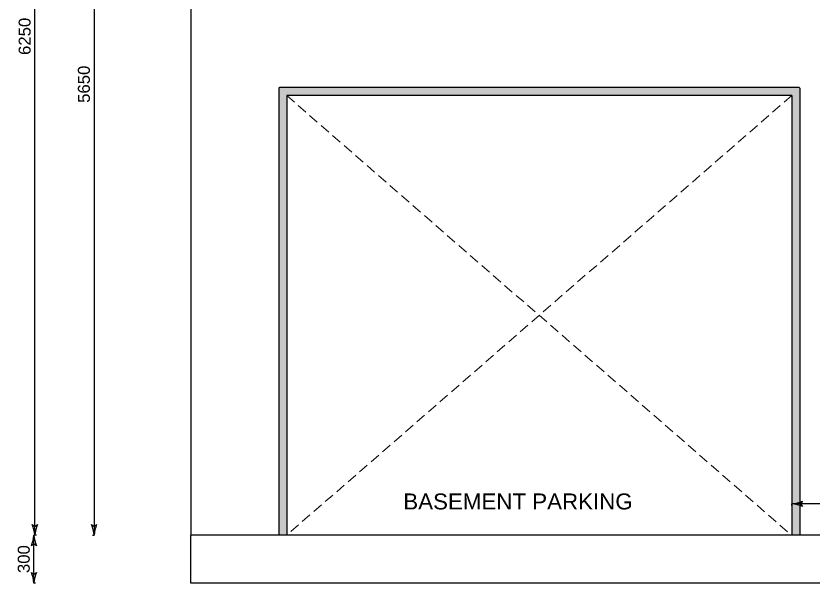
# Model space of a CAD drawing. Header units: millimetres. Extents: x 68727 to 319899, y -4876 to 265722.
# Drawn here: x 269503 to 274493, y 70930 to 74483 of the extents above; entities that cross this region are included whole.
import ezdxf

# ---------------------------------------------------------------- set-up
doc = ezdxf.new("R2010")
doc.units = ezdxf.units.MM
doc.linetypes.add('HIDDEN', pattern=[9.525, 6.35, -3.175])
for name, color, linetype, lineweight in [('DIMENTIONS', 7, 'Continuous', 25), ('HACH', 252, 'Continuous', 13), ('wall', 5, 'Continuous', 30)]:
    doc.layers.add(name, color=color, linetype=linetype, lineweight=lineweight)
doc.layers.add('POLY', color=6, linetype='Continuous')
doc.layers.add('TEXTS', color=1, linetype='Continuous')
doc.styles.get("Standard").update_dxf_attribs({"font": 'arial.ttf'})
doc.dimstyles.new('SC-25', dxfattribs={"dimtxt": 75, "dimasz": 0.4, "dimexe": 1, "dimexo": 100, "dimgap": 25, "dimtad": 1, "dimdec": 0, "dimzin": 0, "dimdsep": 46, "dimtxsty": 'Standard', "dimblk1": 'A1', "dimblk2": 'A1', "dimsah": 1, "dimcen": 0.09, "dimdle": 3, "dimclrd": 1, "dimclre": 1, "dimclrt": 1, "dimadec": 0, "dimazin": 0, "dimtfac": 1, "dimtdec": 0, "dimtofl": 0, "dimtmove": 0, "dimatfit": 2, "dimldrblk": 'A1', "dimfxl": 10, "dimfxlon": 1, "dimtolj": 1, "dimtzin": 0, "dimarcsym": 0})

# ---------------------------------------------------------------- blocks, each defined once
blk = doc.blocks.new('A1')
at = {"layer": 'wall', "color": 1}
for p, q in [((-138, 0), (-167, 40)), ((-167, -40), (-138, 0))]:
    blk.add_line(p, q, dxfattribs=at)
for centre, start, end in [((53, 586), 248, 264.8035), ((53, -586), 95.1965, 112)]:
    blk.add_arc(centre, 589, start, end, dxfattribs=at)
blk = doc.blocks.new('*D898')
at = {"color": 1, "lineweight": -2, "transparency": 16777216}
for p, q in [((269982.1, 76880.4), (269993.1, 76880.4)), ((269992.1, 76880), (269992.1, 71230.8)), ((269982.1, 71230.4), (269993.1, 71230.4))]:
    blk.add_line(p, q, dxfattribs=at)
at = {"layer": 'Defpoints', "color": 0, "transparency": 16777216}
for p in [(269765.1, 76880.4), (269740.1, 71230.4), (269992.1, 71230.4)]:
    blk.add_point(p, dxfattribs=at)
at = {"color": 1, "lineweight": -2, "transparency": 16777216, "xscale": 0.4, "yscale": 0.4, "zscale": 0.4}
for p, rotation in [((269992.1, 76880.4), 90), ((269992.1, 71230.4), 270)]:
    blk.add_blockref('A1', p, dxfattribs=dict(at, rotation=rotation))
at = {"color": 1, "transparency": 16777216, "insert": (269928.8, 74055.4), "char_height": 75, "attachment_point": 5, "rotation": 90}
blk.add_mtext('\\A1;5650', dxfattribs=at)
blk = doc.blocks.new('*D899')
at = {"color": 1, "lineweight": -2, "transparency": 16777216}
for p, q in [((269631.2, 77480.4), (269620.2, 77480.4)), ((269621.2, 71230.8), (269621.2, 77480)), ((269631.2, 71230.4), (269620.2, 71230.4))]:
    blk.add_line(p, q, dxfattribs=at)
at = {"layer": 'Defpoints', "color": 0, "transparency": 16777216}
for p in [(269621.2, 77480.4), (269765.1, 77480.4), (269740.1, 71230.4)]:
    blk.add_point(p, dxfattribs=at)
at = {"color": 1, "lineweight": -2, "transparency": 16777216, "xscale": 0.4, "yscale": 0.4, "zscale": 0.4}
for p, rotation in [((269621.2, 77480.4), 90), ((269621.2, 71230.4), 270)]:
    blk.add_blockref('A1', p, dxfattribs=dict(at, rotation=rotation))
at = {"color": 1, "transparency": 16777216, "insert": (269557.9, 74355.4), "char_height": 75, "attachment_point": 5, "rotation": 90}
blk.add_mtext('\\A1;6250', dxfattribs=at)
blk = doc.blocks.new('*D914')
at = {"layer": 'Defpoints', "color": 0, "transparency": 16777216}
for p in [(274360.1, 71426.7), (274360.1, 71230.4), (274960.8, 71230.4)]:
    blk.add_point(p, dxfattribs=at)
at = {"layer": 'DIMENTIONS', "color": 1, "lineweight": -2, "transparency": 16777216}
for p, q in [((274360.1, 71416.7), (274360.1, 71427.7)), ((274960.4, 71426.7), (274360.5, 71426.7)), ((274960.8, 71416.7), (274960.8, 71427.7))]:
    blk.add_line(p, q, dxfattribs=at)
at = {"layer": 'DIMENTIONS', "color": 1, "lineweight": -2, "transparency": 16777216, "xscale": 0.4, "yscale": 0.4, "zscale": 0.4, "rotation": 180}
blk.add_blockref('A1', (274360.1, 71426.7), dxfattribs=at)
at = {"layer": 'DIMENTIONS', "color": 1, "lineweight": -2, "transparency": 16777216, "xscale": 0.4, "yscale": 0.4, "zscale": 0.4}
blk.add_blockref('A1', (274960.8, 71426.7), dxfattribs=at)
at = {"layer": 'DIMENTIONS', "color": 1, "transparency": 16777216, "insert": (274660.4, 71490), "char_height": 75, "attachment_point": 5}
blk.add_mtext('\\A1;601', dxfattribs=at)
blk = doc.blocks.new('*D957')
at = {"color": 1, "lineweight": -2, "transparency": 16777216}
for p, q in [((269625.5, 71230.4), (269614.5, 71230.4)), ((269615.5, 70930.8), (269615.5, 71230)), ((269625.5, 70930.4), (269614.5, 70930.4))]:
    blk.add_line(p, q, dxfattribs=at)
at = {"layer": 'Defpoints', "color": 0, "transparency": 16777216}
for p in [(269615.5, 71230.4), (270598.1, 71230.4), (270598.1, 70930.4)]:
    blk.add_point(p, dxfattribs=at)
at = {"color": 1, "lineweight": -2, "transparency": 16777216, "xscale": 0.4, "yscale": 0.4, "zscale": 0.4}
for p, rotation in [((269615.5, 71230.4), 90), ((269615.5, 70930.4), 270)]:
    blk.add_blockref('A1', p, dxfattribs=dict(at, rotation=rotation))
at = {"color": 1, "transparency": 16777216, "insert": (269552.2, 71080.4), "char_height": 75, "attachment_point": 5, "rotation": 90}
blk.add_mtext('\\A1;300', dxfattribs=at)

msp = doc.modelspace()

# ---------------------------------------------------------------- hatches: boundary and pattern name
at = {"layer": 'HACH'}
h = msp.add_hatch(color=256, dxfattribs=at)
h.dxf.hatch_style = 1
h.paths.add_polyline_path([(277642.7, 74034.5), (274914.8, 74030.3, 0.413766), (274910.8, 74026.3), (274910.8, 71230.4), (274956.7, 71230.4), (274956.7, 73980.4, -0.414214), (274960.8, 73984.4), (277596.8, 73984.4), (277596.8, 71230.4), (277646.8, 71230.4), (277646.8, 74030.4, 0.414661)])
h.paths.add_polyline_path([(281092.7, 74034.5), (278000.8, 74030.3, 0.41382), (277996.8, 74026.3), (277996.8, 71230.4), (278046.8, 71230.4), (278046.8, 73984.4), (281046.8, 73984.4), (281046.8, 73984.4), (281046.8, 71230.4), (281096.8, 71230.4), (281096.8, 74030.4, 0.414607)])
h.paths.add_polyline_path([(284178.7, 74034.5), (281450.8, 74030.3, 0.413766), (281446.8, 74026.3), (281446.8, 71230.4), (281492.7, 71230.4), (281492.7, 73980.4, -0.414214), (281496.8, 73984.4), (284132.8, 73984.4), (284132.8, 71230.4), (284182.8, 71230.4), (284182.8, 74030.4, 0.414661)])
h.paths.add_polyline_path([(274406, 74034.4), (271152.2, 74034.4, 0.414214), (271148.1, 74030.4), (271148.1, 71230.4), (271198.1, 71230.4), (271198.1, 73984.4), (274360.1, 73984.4), (274360.1, 71230.4), (274410.1, 71230.4), (274410.1, 74030.4, 0.414214)])

# ---------------------------------------------------------------- linework, layer by layer
for p, q in [((270598.1, 76880.4), (270598.1, 71230.4)), ((274358.9, 73984.4), (271198.1, 73984.4)), ((274360.1, 73984.4), (274358.9, 73984.4)), ((274358.9, 71230.4), (270598.1, 71230.4)), ((284624.4, 71230.4), (274358.9, 71230.4))]:
    msp.add_line(p, q)
msp.add_lwpolyline([(284624.4, 71230.4), (284624.4, 70930.4), (270598.1, 70930.4), (270598.1, 71230.4)])
for centre, start, end in [((271152.2, 74030.4), 90, 180), ((274406, 74030.4), 0, 90)]:
    msp.add_arc(centre, 4.03, start, end)
at = {"layer": 'HACH', "linetype": 'HIDDEN', "ltscale": 10}
for p, q in [((271198.1, 73984.4), (274358.9, 71230.4)), ((274360.1, 73984.4), (271198.1, 71230.4))]:
    msp.add_line(p, q, dxfattribs=at)
at = {"layer": 'POLY'}
for p, q in [((271148.1, 74030.4), (271148.1, 71230.4)), ((274406, 74034.4), (271152.2, 74034.4)), ((274410.1, 74030.4), (274410.1, 71230.4)), ((271198.1, 73984.4), (271198.1, 71230.4)), ((274360.1, 73984.4), (271198.1, 73984.4)), ((274360.1, 73984.4), (274360.1, 71230.4))]:
    msp.add_line(p, q, dxfattribs=at)

# ---------------------------------------------------------------- texts
at = {"layer": 'TEXTS', "linetype": 'Continuous', "lineweight": 25, "insert": (271928.1, 71491.6), "char_height": 100, "attachment_point": 1, "rotation": 360}
msp.add_mtext_dynamic_manual_height_columns('BASEMENT PARKING', width=2367.454, gutter_width=12.5, heights=[0], dxfattribs=at)

# ---------------------------------------------------------------- dimensions: what is measured, and where the dimension line sits
for base, p1, p2, picture, middle in [((269621.2, 77480.4), (269740.1, 71230.4), (269765.1, 77480.4), '*D899', (269557.9, 74355.4)), ((269992.1, 71230.4), (269765.1, 76880.4), (269740.1, 71230.4), '*D898', (269928.8, 74055.4)), ((269615.5, 71230.4), (270598.1, 70930.4), (270598.1, 71230.4), '*D957', (269552.2, 71080.4))]:
    dim = msp.add_linear_dim(base=base, p1=p1, p2=p2, angle=90, dimstyle='SC-25')
    dim.commit()
    dim.dimension.update_dxf_attribs({"geometry": picture, "text_midpoint": middle})
at = {"layer": 'DIMENTIONS'}
dim = msp.add_linear_dim(base=(274360.1, 71426.7), p1=(274960.8, 71230.4), p2=(274360.1, 71230.4), dimstyle='SC-25', override={"dimtmove": 1}, dxfattribs=at)
dim.commit()
dim.dimension.update_dxf_attribs({"geometry": '*D914', "text_midpoint": (274660.4, 71490)})

doc.saveas('drawing.dxf')
